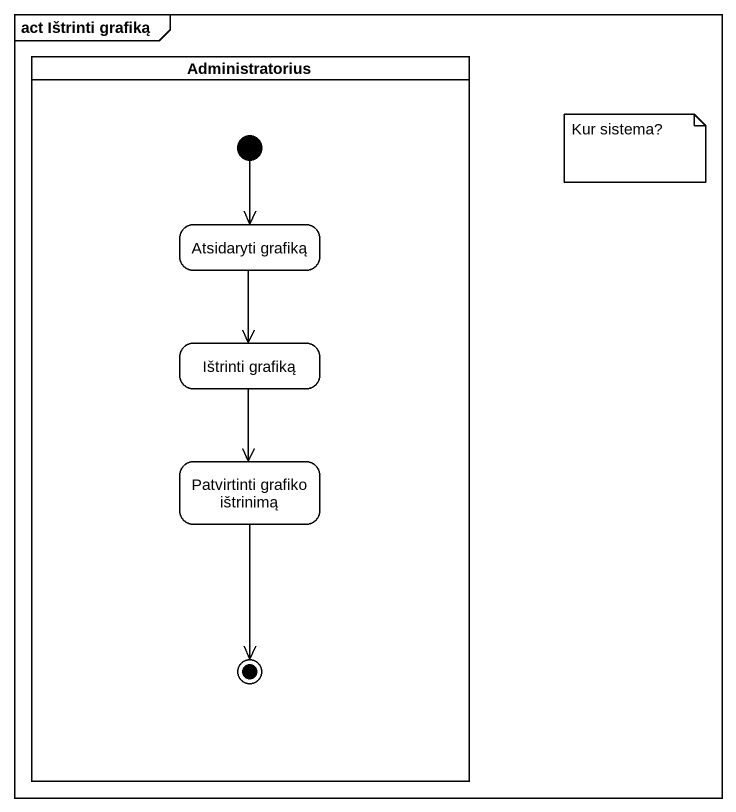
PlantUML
@startuml
mainframe act Ištrinti grafiką
hide empty description
state Administratorius <<partition>> {
  state "Atsidaryti grafiką" as Atsidaryti_grafiką
  state "Ištrinti grafiką" as Ištrinti_grafiką
  state "Patvirtinti grafiko ištrinimą" as Patvirtinti_grafiko
  [*] --> Atsidaryti_grafiką
  Patvirtinti_grafiko --> [*]
}
Atsidaryti_grafiką --> Ištrinti_grafiką
Ištrinti_grafiką --> Patvirtinti_grafiko
note as N1
  Kur sistema?
end note
@enduml
